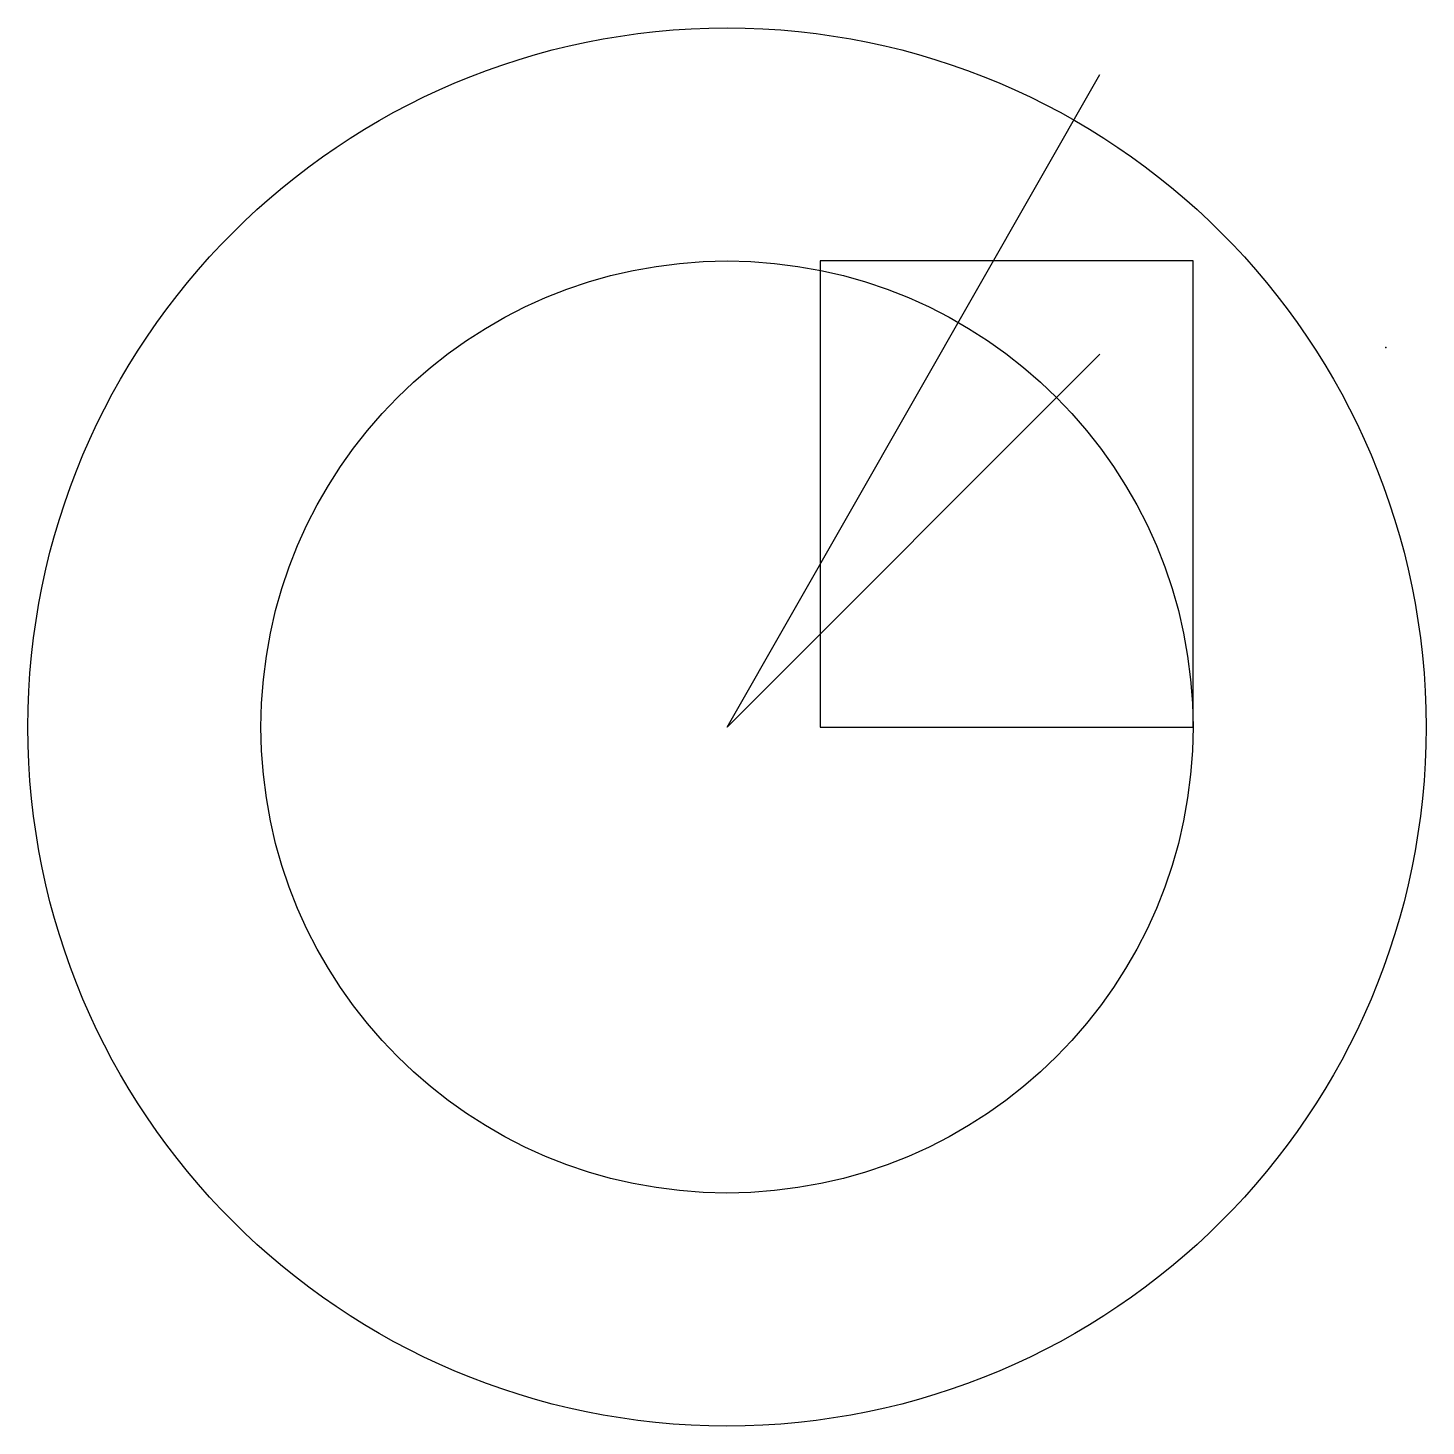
# Model space of a CAD drawing. Header units: metres. Extents: x -75 to 75, y -75 to 75.
import ezdxf

# ---------------------------------------------------------------- set-up
doc = ezdxf.new("R2010")
doc.units = ezdxf.units.M

msp = doc.modelspace()

# ---------------------------------------------------------------- linework, layer by layer
at = {"layer": 'first'}
msp.add_circle((0, 0), 50, dxfattribs=at)
at = {"layer": 'second'}
for p, q in [((50, 50), (10, 50)), ((10, 50), (10, 0)), ((50, 0), (50, 50)), ((10, 0), (50, 0))]:
    msp.add_line(p, q, dxfattribs=at)
msp.add_circle((0, 0), 75, dxfattribs=at)
at = {"layer": 'three'}
msp.add_point((70.7, 40.7), dxfattribs=at)
at = {"layer": 'two'}
for q in [(40, 70), (40, 40)]:
    msp.add_line((0, 0), q, dxfattribs=at)

doc.saveas('drawing.dxf')
